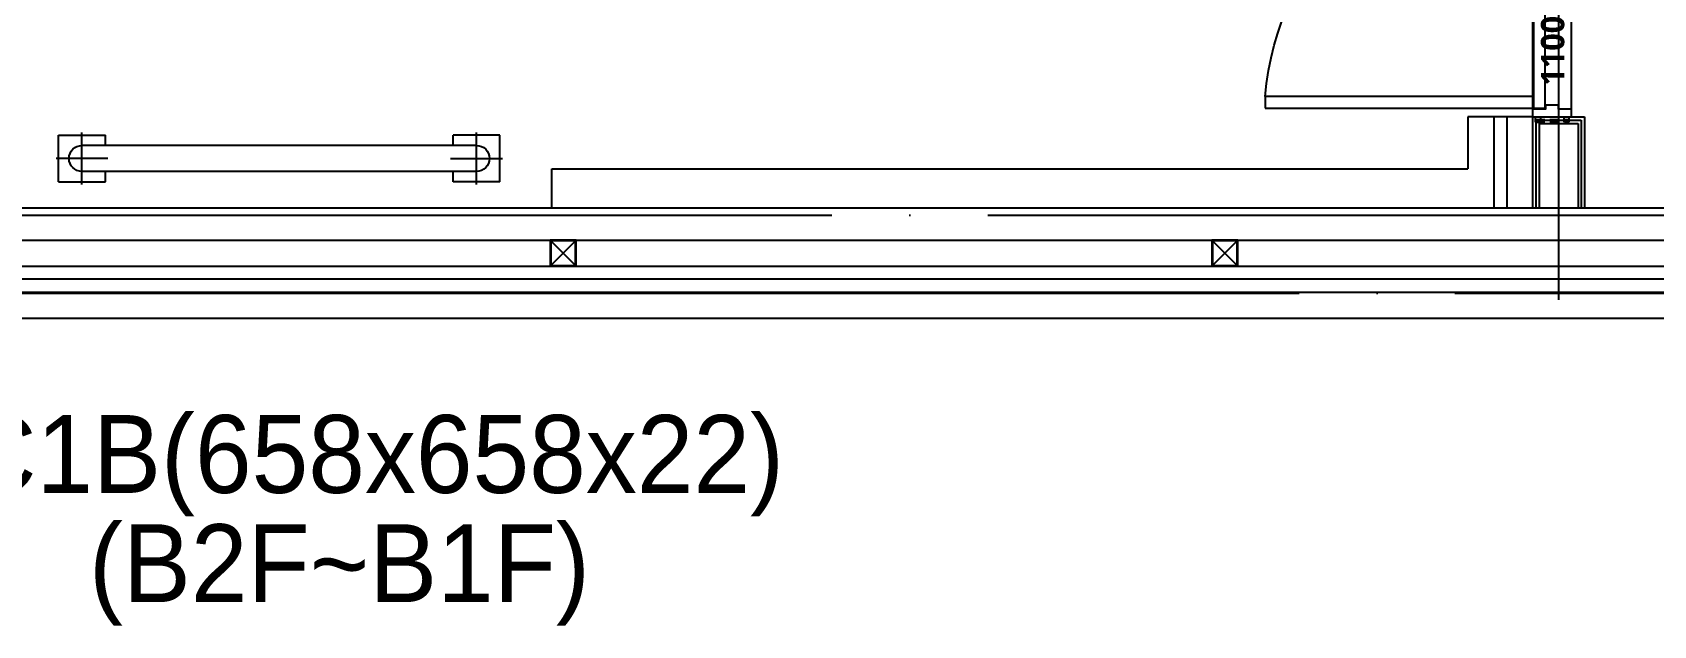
# Model space of a CAD drawing. Header units: millimetres. Extents: x -47382 to 204618, y -51045 to 127155.
# Drawn here: x 124720 to 130966, y 39091 to 41376 of the extents above; entities that cross this region are included whole.
import ezdxf
from ezdxf.enums import TextEntityAlignment as Align

# ---------------------------------------------------------------- set-up
doc = ezdxf.new("R2010")
doc.units = ezdxf.units.MM
doc.header["$LTSCALE"] = 300
doc.header["$MEASUREMENT"] = 0
doc.linetypes.add('CEN', pattern=[62, 60, -1, 0, -1])
doc.linetypes.add('HIDDEN2', pattern=[0.1875, 0.125, -0.0625])
doc.layers.get('0').update_dxf_attribs({"linetype": 'CONTINUOUS'})
doc.layers.get('Defpoints').update_dxf_attribs({"color": 153, "linetype": 'CONTINUOUS'})
doc.layers.add('A-ANNO-NPLT', color=129, linetype='CONTINUOUS', plot=False)
for name, color, linetype in [('A-CEN', 1, 'CEN'), ('A-DOOR', 4, 'CONTINUOUS'), ('A-DOOR-JAMB', 4, 'CONTINUOUS'), ('A-DOOR-SILL', 8, 'CONTINUOUS'), ('A-DOOR-SWING', 8, 'CONTINUOUS'), ('A-FLOR-FLIN-TYP2', 8, 'CONTINUOUS'), ('A-FLOR-GW', 6, 'CONTINUOUS'), ('A-ST-AXIS-CEN', 252, 'CEN'), ('A-WALL-DRY1', 7, 'CONTINUOUS'), ('A-볼라드', 8, 'CONTINUOUS'), ('XREF-PLAN$0$A-STEEL', 7, 'CONTINUOUS'), ('갈바륨 V-115', 141, 'CONTINUOUS'), ('저온단열', 160, 'CONTINUOUS'), ('충돌방지대 IN', 4, 'CONTINUOUS')]:
    doc.layers.add(name, color=color, linetype=linetype)
doc.styles.add('SHP-나눔bo', font='')
doc.styles.add('돋움', font='')
doc.styles.get('SHP-나눔bo').set_extended_font_data('NanumGothic', bold=True)
doc.styles.get('돋움').set_extended_font_data('Dotum')

# ---------------------------------------------------------------- blocks, each defined once
blk = doc.blocks.new('A$C0FFC5ABC')
at = {"layer": 'A-ANNO-NPLT', "linetype": 'HIDDEN2'}
for p, q in [((1041, 1140), (1171, 1140)), ((1041, 1120), (1041, 1140)), ((1041, 1130), (1171, 1130)), ((1061, 1120), (1061, 1140)), ((1151, 1120), (1151, 1140)), ((1171, 1120), (1171, 1140)), ((1041, 1120), (1171, 1120)), ((951, 545), (1261, 545)), ((1041, 20), (1041, 0)), ((1041, 20), (1171, 20)), ((1041, 10), (1171, 10)), ((1041, 0), (1171, 0)), ((1061, 20), (1061, 0)), ((1151, 20), (1151, 0)), ((1171, 20), (1171, 0))]:
    blk.add_line(p, q, dxfattribs=at)
at = {"layer": 'A-ANNO-NPLT', "linetype": 'ByBlock'}
blk.add_lwpolyline([(1079, 1087), (1079, 53), (1034, 53), (1034, 1087)], close=True, dxfattribs=at)
at = {"layer": 'A-DOOR', "linetype": 'ByBlock'}
blk.add_lwpolyline([(0, 1087), (1034, 1087), (1034, 1042), (0, 1042)], close=True, dxfattribs=at)
at = {"layer": 'A-DOOR-JAMB'}
for points in [[(1161, 1120), (1181, 1120), (1181, 1090), (1131, 1090), (1131, 1075), (1081, 1075), (1081, 1090), (1031, 1090), (1031, 1120), (1051, 1120)], [(1161, 20), (1181, 20), (1181, 50), (1131, 50), (1131, 65), (1081, 65), (1081, 50), (1031, 50), (1031, 20), (1051, 20)]]:
    blk.add_lwpolyline(points, dxfattribs=at)
at = {"layer": 'A-DOOR-SILL'}
for p, q in [((1031, 50), (1031, 1090)), ((1181, 1090), (1181, 50))]:
    blk.add_line(p, q, dxfattribs=at)
at = {"layer": 'A-DOOR-SWING'}
blk.add_arc((1072.3, 1126.9), 1074.7, 184.52992, 267.80346, dxfattribs=at)
at = {"layer": 'A-ANNO-NPLT', "linetype": 'ByBlock', "style": 'SHP-나눔bo', "text_generation_flag": 4}
blk.add_text('1100', height=90, rotation=270, dxfattribs=at).set_placement((1153, 865.2), align=Align.CENTER)
blk = doc.blocks.new('전실1')
at = {"layer": 'A-볼라드'}
for p, q in [((-9330, 4530, -103000), (-9150, 4530, -103000)), ((-9330, 4350, -103000), (-9330, 4530, -103000)), ((-9240, 4340, -103000), (-9240, 4540, -103000)), ((-9150, 4490, -103000), (-9150, 4530, -103000)), ((-7630, 4530, -103000), (-7810, 4530, -103000)), ((-7810, 4490, -103000), (-7810, 4530, -103000)), ((-7720, 4340, -103000), (-7720, 4540, -103000)), ((-7630, 4350, -103000), (-7630, 4530, -103000)), ((-9140, 4440, -103000), (-9340, 4440, -103000)), ((-9240, 4490, -103000), (-7720, 4490, -103000)), ((-7820, 4440, -103000), (-7620, 4440, -103000)), ((-9240, 4390, -103000), (-7720, 4390, -103000)), ((-9150, 4350, -103000), (-9150, 4390, -103000)), ((-7810, 4350, -103000), (-7810, 4390, -103000)), ((-9330, 4350, -103000), (-9150, 4350, -103000)), ((-7630, 4350, -103000), (-7810, 4350, -103000))]:
    blk.add_line(p, q, dxfattribs=at)
for centre, start, end in [((-9240, 4440, -103000), 90, 270), ((-7720, 4440, -103000), 270, 90)]:
    blk.add_arc(centre, 50, start, end, dxfattribs=at)
blk = doc.blocks.new('XREF-PLAN$0$각-100X100')
at = {"layer": 'XREF-PLAN$0$A-STEEL', "color": 1}
for p, q in [((-47.7, -47.7), (47.7, 47.7)), ((-47.7, 47.7), (47.7, -47.7))]:
    blk.add_line(p, q, dxfattribs=at)
at = {"layer": 'XREF-PLAN$0$A-STEEL'}
blk.add_lwpolyline([(-50, -50), (50, -50), (50, 50), (-50, 50)], close=True, dxfattribs=at)
at = {"layer": 'XREF-PLAN$0$A-STEEL', "color": 8}
blk.add_lwpolyline([(-47.7, -47.7), (47.7, -47.7), (47.7, 47.7), (-47.7, 47.7)], close=True, dxfattribs=at)

msp = doc.modelspace()

# ---------------------------------------------------------------- linework, layer by layer
for p, q in [((130500, 41050.4), (130700, 41050.4)), ((130512.5, 41037.9), (130687.5, 41037.9)), ((130525, 41025.4), (130675, 41025.4))]:
    msp.add_line(p, q)
at = {"layer": 'A-CEN'}
for p, q in [((130600, 51996.4), (130600, 40346.4)), ((35400, 40671.4), (135400, 40671.4))]:
    msp.add_line(p, q, dxfattribs=at)
at = {"layer": 'A-FLOR-FLIN-TYP2'}
msp.add_line((124429, 40475.4), (134300, 40475.4), dxfattribs=at)
at = {"layer": 'A-FLOR-GW'}
for p, q in [((124329, 40700.4), (134300, 40700.4)), ((124329, 40575.4), (134300, 40575.4))]:
    msp.add_line(p, q, dxfattribs=at)
at = {"layer": 'A-ST-AXIS-CEN'}
msp.add_line((0, 40371.4), (142000, 40371.4), dxfattribs=at)
at = {"layer": 'A-WALL-DRY1'}
for p, q in [((130500, 41050.4), (130500, 40700.4)), ((130512.5, 41037.9), (130512.5, 40700.4)), ((130687.5, 41037.9), (130687.5, 40700.4)), ((130700, 41050.4), (130700, 40700.4)), ((130525, 41025.4), (130525, 40700.4)), ((130675, 41025.4), (130675, 40700.4))]:
    msp.add_line(p, q, dxfattribs=at)
at = {"layer": '갈바륨 V-115'}
for p, q in [((130350, 41050.4), (130350, 40700.4)), ((124529, 40375.4), (134050, 40375.4))]:
    msp.add_line(p, q, dxfattribs=at)
at = {"layer": '저온단열'}
for p, q in [((130400, 41050.4), (130400, 40700.4)), ((134100, 40425.4), (124479, 40425.4))]:
    msp.add_line(p, q, dxfattribs=at)
at = {"layer": '충돌방지대 IN'}
for p, q in [((130500, 41050.4), (130250, 41050.4)), ((130250, 41050.4), (130250, 40850.4)), ((126721, 40700.4), (126721, 40850.4)), ((126721, 40850.4), (130250, 40850.4)), ((124629, 40275.4), (133950, 40275.4))]:
    msp.add_line(p, q, dxfattribs=at)

# ---------------------------------------------------------------- block references
at = {"xscale": -1}
msp.add_blockref('전실1', (117191, 36450.4), dxfattribs=at)
at = {"ltscale": 5}
for p in [(126764.5, 40525.4), (129314.5, 40525.4)]:
    msp.add_blockref('XREF-PLAN$0$각-100X100', p, dxfattribs=at)
at = {"layer": 'A-DOOR', "xscale": -1, "rotation": 180.0000000000001}
msp.add_blockref('A$C0FFC5ABC', (129469, 42170.4), dxfattribs=at)

# ---------------------------------------------------------------- texts
at = {"layer": 'Defpoints', "linetype": 'Continuous', "style": '돋움'}
for s, p in [('AC1B(658x658x22)', (125903, 39512.3)), ('(B2F~B1F)', (125903, 39091.7))]:
    msp.add_text(s, height=300, dxfattribs=at).set_placement(p, align=Align.BOTTOM_CENTER)

doc.saveas('drawing.dxf')
